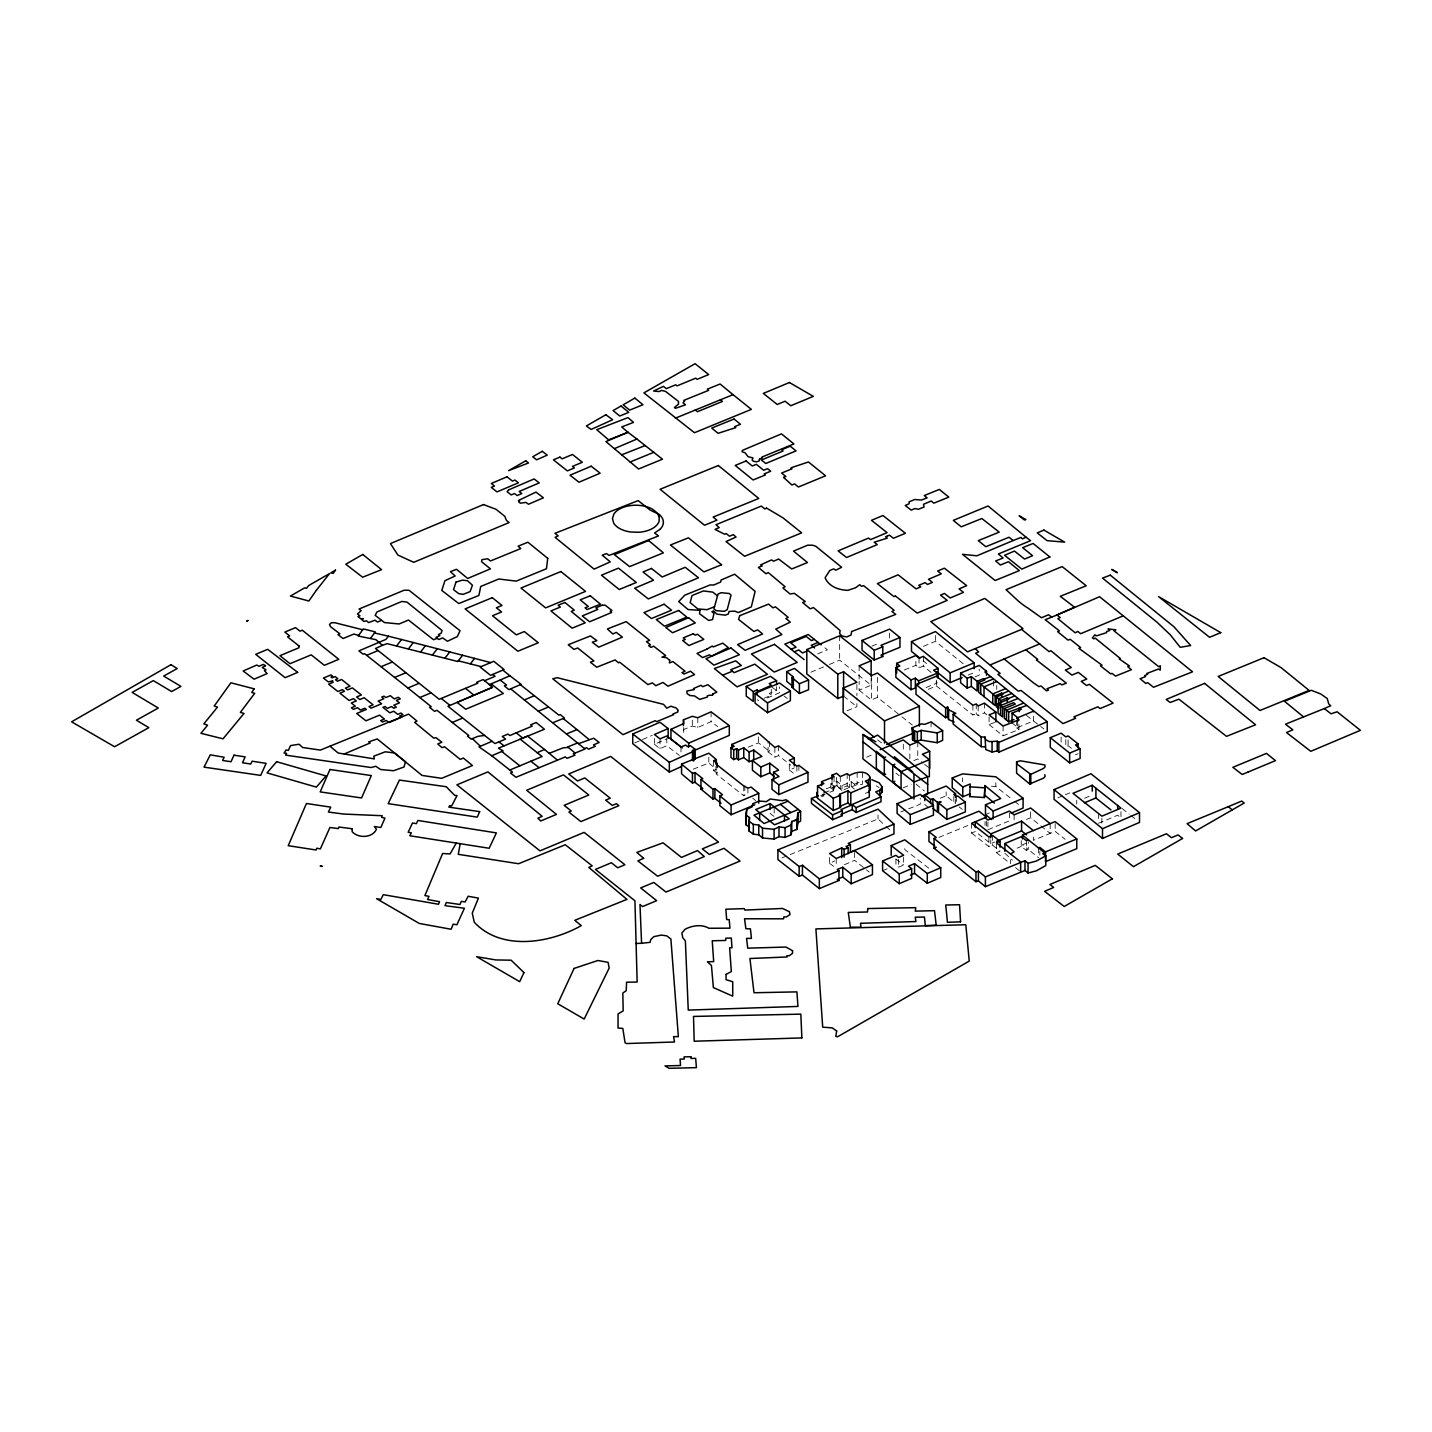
<?xml version="1.0" encoding="UTF-8"?>
<svg xmlns="http://www.w3.org/2000/svg" width="1432" height="1432" viewBox="0 0 1432 1432"><rect width="100%" height="100%" fill="white"/><g stroke="black" fill="none" stroke-linecap="round" stroke-linejoin="round"><path stroke-width="0.75" stroke-dasharray="5 3.75" d="M744.855 785.613L744.855 795.369L743.745 795.709L715.982 773.817L717.092 773.173L717.092 767.319M1021.249 840.602L1021.249 846.455L1026.35 850.411L1028.266 849.48L1038.504 857.678M1016.684 720.117L1016.684 727.921L1033.439 720.94L1043.803 728.852M829.522 857.482L829.522 863.335L834.731 860.9M866.646 757.224L874.021 753.876M976.23 703.989L976.23 713.745L978.181 715.678L984.411 712.885L987.686 715.463M683.726 727.474L683.726 733.327L683.458 729.568L692.3 726.06L697.796 727.492L711.077 721.603L717.701 726.615M764.079 698.315L771.275 695.129L771.275 687.324M844.397 864.731L854.6 860.328L869.188 872.034M634.698 742.886L640.534 740.38M642.485 739.538L652.222 735.368M654.388 738.411L654.388 744.264L666.202 739.198M654.388 744.264L660.027 748.632L666.811 745.714L679.412 755.47M882.595 870.763L888.305 868.329M895.931 859.218L895.931 865.071L898.634 867.183L903.646 865.035L903.646 855.28M748.22 747.2L758.513 742.814L769.414 751.317L768.071 751.889L768.071 742.134M768.071 751.889L774.873 757.17L778.543 755.595L790.804 765.153M767.301 697.975L779.545 692.766L779.545 686.913M789.318 764.151L789.318 770.004L794.312 767.874M903.091 787.886L911.164 784.45M829.916 792.236L833.621 790.768L830.9 788.692L830.9 783.823L837.04 781.281L841.998 785.649L851.252 781.747L854.439 784.199L854.439 787.457M836.592 777.361L836.592 785.488L840.28 788.746L847.171 785.846L849.534 787.672L857.142 784.611L862.458 784.342L862.458 772.134M843.86 789.748L851.252 786.633L854.439 789.086M971.612 823.311L971.612 833.066L975.282 831.527L990.765 843.681L994.613 842.088M971.612 833.066L988.886 846.67L992.537 845.149L1000.091 851.091L996.439 852.631L996.439 842.875M817.69 653.869L827.392 649.806L822.738 646.118M810.906 672.217L827.338 665.343M829.397 664.484L839.653 660.17L871.139 685.158L859.128 690.206L859.128 681.346M859.128 690.206L871.39 699.944L877.458 697.402L900.155 715.427M847.064 710.809L856.891 706.692L856.891 697.832M1017.15 848.174L1021.249 846.455M1098.487 823.275L1117.676 815.238L1120.952 817.887L1120.952 808.131M923.461 646.333L935.454 641.339L964.058 664.43M968.157 675.098L974.154 672.592M1071.422 748.363L1068.093 745.696L1065.802 746.645L1065.802 736.889M1075.45 754.771L1078.099 753.68M1084.525 798.233L1092.24 795.011M832.028 779.259L832.028 787.385L836.592 785.488M830.9 788.692L837.04 786.15L841.998 790.536M987.901 829.755L1009.417 820.822L1009.417 811.067M1026.493 819.462L1030.628 817.744L1050.175 833.406L1055.169 831.348L1065.139 839.349M871.891 646.154L879.749 642.932M928.222 689.311L936.367 685.964L972.901 714.98L976.23 713.745M975.085 676.853L979.219 675.152L979.219 669.299M938.944 837.38L970.95 824.223M1057.818 797.821L1063.439 795.512M1065.301 794.742L1070.921 792.433M1026.064 843.287L1022.448 844.79L1028.266 849.48L1028.266 841.676M985.484 814.54L989.297 812.982M904.344 669.997L915.871 665.307L919.022 667.849L923.336 666.077L931.552 672.772M926.057 687.539L937.262 682.957L933.61 679.967M940.323 798.179L946.158 795.798L955.574 803.477L955.574 797.624M781.997 857.893L788.119 855.405M790.178 854.582L878.031 818.943L884.403 824.922M989.082 716.841L989.082 724.646L995.902 721.907M854.439 784.199L862.619 780.923M913.813 760.553L917.769 758.978L922.888 762.988M900.943 811.908L906.742 809.599M908.676 808.812L920.257 804.193L920.257 798.34M693.249 769.181L708.822 762.97L714.819 768.107M713.601 760.714L713.601 770.47L716.322 769.378M989.082 724.646L1003.08 735.797L1018.957 729.532L1018.957 719.777M826.192 788.817L833.621 785.899L833.621 790.768M834.05 776.735L834.05 788.925L821.61 793.811L823.901 795.852L819.14 797.678M820.608 795.87L828.054 792.952M776.574 686.626L776.574 690.528L769.253 693.357L771.275 695.129M865.358 793.346L868.401 792.182M991.427 786.168L995.849 786.562L1012.872 799.969M876.223 785.667L879.141 787.672M1016.684 727.921L1018.957 729.532M757.224 699.675L758.674 700.696M771.973 687.199L776.574 690.528M829.522 863.335L836.234 868.257M784.181 696.185L787.278 698.458M830.9 783.823L833.621 785.899M832.028 787.385L834.05 788.925M928.742 868.186L904.773 849.57L904.773 845.668M895.859 859.003L903.646 865.035M770.04 813.322L774.175 816.526L774.175 806.771M713.601 770.47L717.092 773.173M789.318 770.004L795.369 774.712M924.589 764.33L929.708 768.34M996.439 852.631L1008.737 862.297M1015.557 867.685L1020.64 871.676M1014.572 801.311L1019.691 805.339M901.909 716.805L912.399 725.111M843.573 696.131L856.891 706.692M877.619 739.807L882.774 743.906M1122.169 808.507L1129.114 814.056M1130.85 815.452L1136.059 819.623M1026.476 715.338L1033.439 720.94L1033.439 711.185M1012.066 722.892L1017.687 727.438L1017.687 721.585M923.228 660.868L926.593 663.571M895.913 773.047L899.207 775.714M959.225 806.95L962.286 809.438M924.768 804.515L929.153 808.096M752.659 798.125L755.702 800.631M916.033 784.074L924.356 791.001M1004.888 853.311L1012.549 860.22M885.996 826.407L890.793 830.9M1101.888 818.12L1101.888 823.973M1098.487 813.519L1098.487 821.324M1076.739 800.166L1076.739 804.068M1068.093 739.843L1068.093 745.696M1061.112 737.068L1061.112 742.922M1055.169 823.543L1055.169 831.348M1050.175 823.651L1050.175 833.406L1033.313 840.316L1033.313 834.462M1039.847 851.27L1039.847 855.173M1038.504 847.923L1038.504 855.727M1030.628 811.89L1030.628 817.744M1026.35 840.656L1026.35 850.411M1014.124 814.844L1014.124 820.697M1010.491 859.773L1010.491 863.675M1003.08 726.042L1003.08 735.797M996.744 685.481L996.744 689.383M995.849 782.66L995.849 786.562M993.486 680.898L993.486 688.702M992.537 835.393L992.537 845.149M990.765 839.779L990.765 843.681M988.886 836.915L988.886 846.67M987.901 821.95L987.901 827.803M986.362 821.037L986.362 826.89M985.037 821.538L985.037 825.441M984.411 703.13L984.411 712.885M978.181 705.922L978.181 715.678M972.901 705.224L972.901 714.98M962.59 777.791L962.59 781.693M956.361 796.496L956.361 802.35M953.819 796.389L953.819 804.193M946.158 791.896L946.158 795.798M936.367 680.111L936.367 685.964M935.454 635.486L935.454 641.339M931.086 721.871L931.086 727.725M923.336 656.321L923.336 666.077M919.022 658.093L919.022 667.849M917.769 741.901L917.769 758.978M915.871 661.387L915.871 665.307M909.857 745.07L909.857 759.998M903.288 744.192L903.288 752.731M898.634 859.379L898.634 867.183M889.594 633.034L889.594 638.887M878.031 815.023L878.031 818.943M877.458 677.443L877.458 697.402M871.39 675.546L871.39 699.944M871.139 678.517L871.139 685.158M859.128 665.826L859.128 679.126M857.142 772.421L857.142 784.611M856.891 684.514L856.891 695.612M854.6 852.523L854.6 860.328M851.252 781.747L851.252 786.633M849.534 775.482L849.534 787.672M847.171 773.656L847.171 785.846M841.998 785.649L841.998 788.907M840.28 776.556L840.28 788.746M839.653 635.79L839.653 660.17M837.04 781.281L837.04 786.15M836.234 858.502L836.234 866.306M823.901 789.748L823.901 795.852M798.859 765.279L798.859 773.083M796.872 766.138L796.872 773.942M778.543 745.839L778.543 755.595M774.873 747.415L774.873 757.17M769.414 741.561L769.414 751.317M758.513 736.961L758.513 742.814M747.916 788.083L747.916 793.937M743.745 785.953L743.745 795.709M715.982 766.013L715.982 773.817M711.077 711.847L711.077 721.603M708.822 757.116L708.822 762.97M697.796 717.736L697.796 727.492M692.3 720.207L692.3 726.06M680.988 746.949L680.988 752.802M666.811 737.91L666.811 745.714M660.027 738.876L660.027 748.632"/><path stroke-width="1.5" d="M748.972 821.198L749.509 817.547L745.803 814.898L746.77 809.17L752.051 806.914L752.713 803.764L759.193 801.025L766.353 801.634L770.273 798.984L782.373 800.703L786.114 799.718L800.595 811.264L800.595 821.019L798.036 822.684L796.836 829.468L791.735 831.222L791.055 834.767L785.076 837.416L778.99 836.628L774.103 839.08L762.522 837.971L758.763 834.802L753.339 834.14L748.972 830.954L748.972 821.198L753.339 824.385L758.763 825.047L762.522 828.215L774.103 829.325L778.99 826.873L785.076 827.66L791.055 825.011L791.735 821.467L796.836 819.713L798.036 812.928L800.595 811.264M748.972 830.954L749.509 817.547M749.509 827.302L745.803 824.653L746.77 809.17M995.902 721.907L995.902 712.152L984.411 703.13L978.181 705.922L976.23 703.989L972.901 705.224L936.367 676.208L915.997 684.568L945.639 707.945L947.608 707.032L948.628 709.789L955.86 713.387L953.139 714.264L981.153 736.907L985.073 737.122L985.753 739.771L989.243 741.597L997.245 741.221L998.874 742.367L998.874 752.122L1047.257 731.483L1047.257 721.728L984.858 671.966L986.523 671.286L986.523 675.188M985.073 737.122L985.753 749.527L992.054 751.997L997.245 750.977L998.874 752.122M460.173 843.663L458.294 854.331L518.599 863.729L565.282 844.755L592.204 865.859L588.785 867.434L626.947 899.385L574.805 920.311L581.267 925.645C549.906 943.33 501.272 951.296 474.278 922.244L472.256 913.186L478.413 898.115L468.157 896.253L465.096 901.963L461.337 901.355L459.976 904.505L446.337 902.5L444.994 905.65L464.416 908.246L456.898 924.768L453.156 924.159L451.116 929.261L419.272 923.443L376.58 898.687L380.84 899.439L383.311 894.678L438.496 904.254L439.535 901.695L427.613 899.511L428.974 896.36L424.892 895.573L442.613 853.508L450.113 853.92L456.289 843.072L489.171 848.263L496.367 832.905L417.875 820.464L416.39 823.633L412.47 823.024L408.156 832.278L411.288 832.78L409.892 835.769L456.289 843.072M991.588 819.587L985.484 814.54L985.484 804.784L1000.753 798.519L984.947 785.577L984.393 797.552L969.679 796.568L970.234 783.984L962.769 787.009L952.226 777.952L962.59 773.889L995.849 776.806L1023.092 798.268L1023.092 808.024L1011.099 813.161M969.679 796.568L970.234 793.74L962.769 796.765L952.226 787.707L952.226 777.952M1016.595 761.878L1017.275 764.24L1030.807 774.354L1043.606 768.375L1045.127 766.711L1044.787 764.939L1020.336 760.804L1016.595 761.878L1016.595 773.208L1029.715 783.966L1043.606 778.131L1045.127 776.466L1044.787 774.694M984.393 797.552L984.947 785.577M714.532 606.721L718.005 594.065L721.084 592.705L729.264 593.51L731.054 595.032L727.205 609.728L724.216 611.339L716.215 610.641L713.906 608.904L714.532 606.721L706.943 609.674L697.832 608.922L690.17 602.603L692.032 595.533L703.452 590.933L712.814 592.132L717.504 595.927M912.56 729.962L912.112 727.868L921.546 723.876L924.624 724.377L931.086 721.871L942.614 730.606L942.614 740.362L937.244 742.725L921.188 740.111L914.708 741.328L912.56 739.717L912.56 729.962L917.357 731.913L921.188 730.356L937.244 732.969L942.614 730.606M912.56 739.717L912.99 728.584M832.028 775.195L834.05 776.735L821.61 781.621L823.901 783.662L817.547 786.078L817.547 798.286L833.299 810.458L840.441 807.415L839.492 794.366L847.887 790.768L847.887 802.958L850.787 805.088L869.296 797.087L869.296 784.879L865.358 781.156L868.401 779.993L870.173 777.504C866.575 769.539 855.548 771.902 849.534 775.482L847.171 773.656L840.28 776.556L836.592 773.298L832.028 775.195L832.028 779.259M868.401 792.182L870.173 789.694L870.173 777.504M818.263 795.852L811.443 798.465L811.443 803.352L832.618 819.713L842.231 815.631L842.231 810.745L840.942 809.617L852.219 804.748L852.219 809.635L856.139 812.499L881.002 801.741L881.002 796.854L875.74 791.824L879.821 790.267L882.202 786.938L879.141 782.785L871.82 779.724M882.202 786.938L882.202 791.807L879.821 795.136L879.821 790.267M370.566 638.332L375.274 631.888L363.334 628.934L358.143 636.005L375.918 639.674L382.434 645.331L387.123 643.648L457.757 661.512L462.608 655.265L490.693 662.586L493.789 661.298L504.118 669.532L490.585 675.349L480.132 667.043L490.693 662.586M408.442 648.947L413.257 642.52L462.608 655.265M458.276 660.814L470.412 663.893L474.565 658.344M420.632 652.008L425.465 645.599M396.592 645.975L401.497 639.513L413.257 642.52M444.922 658.201L449.738 651.936M432.428 655.015L437.387 648.66M401.497 639.513L388.448 636.202L385.924 639.388L358.913 650.88L363.119 654.191L364.498 653.618L407.923 688.004L431.211 706.656L429.546 707.336L434.558 711.328L436.993 710.308L468.819 735.547L467.423 736.12L471.289 739.145L477.876 736.352L484.517 735.422L495.007 743.548L505.585 739.109L502.274 736.478L507.984 734.079L509.828 735.547L532.221 726.131L530.628 724.861L536.212 722.498L544.411 729.228L498.461 748.166L503.097 750.887L491.767 755.774L478.986 746.86L492.017 741.328M1021.607 629.382L1022.949 628.594L984.804 598.415L930.8 621.595L967.513 651.828L1021.607 629.382L1049.047 651.614L1050.873 650.719L1071.243 667.509L1065.336 670.087L1071.924 675.098L1078.368 672.396L1086.781 679.019L1081.249 681.363L1086.548 685.534L1089.34 684.335L1113.111 703.094L1100.116 708.572L1097.861 706.799L1073.893 716.877L1075.665 718.273L1063.009 723.607L1021.07 690.475L1018.17 691.101L997.925 674.365L1000.198 673.452L975.639 653.26L978.647 651.882L975.21 648.66M1000.091 841.336L996.439 842.875L1010.491 853.92L1014.089 851.843L1004.888 843.555L1021.249 836.7L1026.35 840.656L1028.266 839.725L1044.519 852.774L1042.711 853.669L1045.772 855.835L1045.772 865.59L1036.41 870.799L1028.051 873.037L1024.99 870.477L1024.99 860.704L985.413 876.903L978.414 871.175L975.962 871.963L934.058 838.49L936.259 837.487L928.938 831.741L978.951 811.174L986.362 817.135L971.612 823.311L988.886 836.915L992.537 835.393L1000.091 841.336L1000.091 847.189M716.322 763.524L716.322 759.622L713.601 760.714L717.092 763.417L715.982 764.062L743.745 785.953L747.916 788.083L751.156 787.117L758.727 793.382L758.727 803.137M1045.772 855.835L1036.41 861.026L1028.051 863.281L1024.99 860.704M767.552 712.688L767.552 702.933L790.375 690.976L779.545 683.01L755.058 693.428L755.058 703.184L767.552 712.688L790.375 700.731L790.375 690.976M915.997 684.568L915.997 694.323L945.639 717.718L947.608 716.788L947.608 707.032M848.138 853.705L848.138 847.851L844.092 849.301L841.694 847.905L829.522 853.579L836.234 858.502L854.6 850.572L872.446 864.874L872.446 874.63L851.181 883.777L842.768 877.028L842.768 867.273L837.237 869.457L838.955 870.71L838.955 880.465L819.337 888.61L802.439 875.042L802.439 865.286L799.163 866.521L777.916 849.803L878.031 809.17L893.98 824.134L893.98 833.889L850.232 852.273M382.434 645.331L375.506 648.481L439.212 699.281L477.858 683.171L476.713 682.276L483.175 679.573L490.46 685.481L492.411 687.342L447.983 706.262L484.517 735.422M934.058 838.49L934.058 848.245L936.259 847.243M868.49 739.306L877.709 735.135L927.703 776.699L927.703 793.775L921.814 796.067M682.223 747.88L670.946 739.091L670.946 729.336L683.726 723.572L683.458 719.813L692.3 716.304L697.796 717.736L711.077 711.847L729.3 725.63L729.3 735.386L694.753 750.279M668.171 738.339L668.171 728.584L660.009 722.265L632.747 733.972L669.335 762.307L693.75 751.263L693.75 761.019L692.479 760.285L692.479 750.529L695.2 749.348L695.2 759.103L692.479 760.285M632.747 733.972L632.747 743.727L669.335 772.063L681.543 766.532M990.3 664.895L1039.668 643.845M381.377 620.396L377.583 622.079L375.005 620.181L368.65 622.598L366.341 620.718L363.961 621.506L361.49 619.43L363.46 618.642L360.739 618.696L357.964 616.637L359.969 615.832L357.463 613.988L361.168 610.676L359.038 609.048L404.057 590.253L409.051 590.288L460.03 630.707L457.309 636.596L447.446 641.25L442.649 637.902L438.819 639.495L435.99 637.312L439.821 635.701L438.407 634.555L441.181 633.248L442.041 630.492L406.957 602.084L401.819 601.44L376.902 612.001L375.202 615.348L384.456 622.562L399.098 623.976L408.514 620.056L433.52 639.728L437.351 638.296M1026.1 537.233L988.062 505.997L953.318 520.371L961.23 526.833L981.851 518.527L999.214 532.131L978.271 540.634L985.842 546.72L1009.023 537.233L1013.194 540.526L1020.927 537.447L1022.484 538.826L1026.1 537.233L1030.575 540.687L998.355 553.969L1003.116 558.015L995.634 560.95L1000.395 564.996L1008.486 561.72L1019.316 570.634L995.115 580.515L962.501 554.327L976.893 555.795L1013.194 540.526M492.411 687.342L457.112 702.432L465.704 709.234L503.33 693.464L492.232 684.729L490.46 685.481M500.18 680.039L509.917 675.761L521.087 684.335L508.897 689.615L504.332 685.892L506.552 685.051L500.18 680.039L489.332 684.603M1324.314 708.572L1330.74 705.761L1328.699 703.882L1327.249 698.565L1320.841 694.019L1311.318 690.296L1284.486 701.25L1303.55 716.913L1324.314 708.572L1331.008 713.798L1337.112 711.793L1360.4 730.338L1310.763 751.317L1286.455 732.522L1292.863 729.837L1285.435 724.198L1303.55 716.913M1054.077 789.605L1102.515 828.698L1139.514 812.642L1139.514 822.398L1102.515 838.454L1054.077 799.36L1054.077 789.605L1090.951 773.745L1139.514 812.642M847.887 790.768L850.787 792.88L869.296 784.879M852.219 804.748L856.139 807.612L881.002 796.854M670.946 729.336L688.667 743.154L729.3 725.63M754.771 804.802L731.09 814.754L719.848 805.679L719.848 795.923L722.569 794.742L714.872 788.602L712.993 789.283L700.982 779.366L702.843 778.686L695.021 772.564L692.462 773.244L681.56 764.079L708.822 753.214L716.322 759.622M839.492 806.574L847.887 802.958M852.219 809.635L840.942 814.486L842.231 815.631M850.411 852.416L850.411 844.612L846.043 846.491L848.138 847.851M842.768 867.273L851.181 874.021L872.446 864.874M668.171 728.584L654.388 734.509L660.027 738.876L666.811 735.958L680.988 746.949L685.659 745.105L687.79 746.734L690.331 745.66L695.2 749.348M794.312 765.923L794.312 758.119L778.543 745.839L774.873 747.415L758.513 733.059L731.752 744.461L734.168 746.358L731 747.719L733.721 749.849L736.621 748.614L738.465 750.064L738.465 759.819L743.745 757.564L749.115 761.752L761.931 756.418L753.715 750.028L749.115 751.997L743.745 747.808L738.465 750.064M731 747.719L731 757.474L733.721 759.604L736.621 758.369L738.465 759.819M891.205 845.614L904.773 839.814L940.734 867.756L940.734 877.512L927.292 883.258L914.547 873.377L914.547 863.621L908.497 866.199L911.629 868.633L911.629 878.389L899.242 883.687L882.595 870.763L882.595 861.008L895.931 855.316L898.634 857.428L903.646 855.28L891.205 845.614L891.205 855.369M882.595 861.008L899.242 873.932L911.629 868.633M914.547 863.621L927.292 873.502L940.734 867.756M614.597 448.556L636.918 439.033L662.479 459.189L638.582 468.998L605.933 441.593L627.986 432.285L636.918 439.033M510.687 688.882L585.026 749.025L573.265 753.823L574.984 755.183L567.036 758.333L565.336 756.902L515.985 777.29L510.49 773.012L512.495 772.152L491.767 755.774M776.574 680.773L770.452 676.316L746.251 686.393L753.232 691.62L757.224 689.92L758.674 690.94L771.275 685.373L769.253 683.601L776.574 680.773L776.574 684.675M774.211 776.413L769.754 772.94L760.822 776.77L752.427 770.237L752.427 760.482L760.822 767.015L769.754 763.184L778.65 770.112L773.584 772.278L773.584 780.082M794.312 758.119L789.318 760.249L796.872 766.138L798.859 765.279L807.97 772.367L807.97 782.123L778.793 794.599L771.991 789.3L771.991 779.545L779.044 776.538L773.584 772.278M771.991 779.545L778.793 784.843L807.97 772.367M885.656 774.103L884.296 774.676L876.33 768.411L876.33 751.335L884.296 757.6L885.656 757.027M817.547 786.078L833.299 798.268L840.441 795.225L840.441 807.415M998.874 742.367L1047.257 721.728M811.443 798.465L832.618 814.844L842.231 810.745M985.484 804.784L993.11 811.103L1023.092 798.268M910.519 875.095L914.547 873.377M344.217 753.984L370.226 742.94L368.615 741.901L377.26 738.948L422.064 775.428L441.665 778.328L472.488 765.529L463.306 758.029L460.227 759.39L444.564 746.77L442.005 747.647L437.745 743.996L441.844 742.241L435.883 737.605L433.824 738.178L414.6 722.301L416.981 721.119L408.621 714.12L320.356 750.1L302.635 747.504L299.073 744.246L290.553 745.607L288.333 750.422L286.114 749.92L284.073 753.071L286.633 753.375L285.595 755.129L371.121 767.534L375.739 766.263L380.661 769.521L393.531 770.738L404.057 766.979L405.417 761.699L394.498 752.946L385.28 751.8L373.824 756.168L374.325 758.906L338.149 753.017L330.004 746.233M452.172 722.516L462.464 718.148M978.414 871.175L978.414 880.931L985.413 886.659L1024.99 870.477M524.434 699.89L534.333 695.701L558.892 715.141L560.252 714.586L564.441 718.023L553.11 722.623M544.554 749.509L527.567 736.102L520.12 739.073L537.107 752.659L544.554 749.509L557.334 760.07M509.81 770.058L542.102 756.508L537.107 752.659M584.632 748.488L586.565 747.665L588.516 749.205L595.3 746.305L593.492 744.891L599.149 742.492L593.707 738.214L578.797 743.584M880.179 749.706L903.288 739.932L909.857 745.07L917.769 741.901L929.708 751.281L929.708 768.34M892.763 765.118L901.068 771.669L901.068 788.728L892.763 782.194L892.763 765.118L894.857 764.24M901.068 771.669L929.35 759.676L929.35 776.753M892.763 782.194L894.857 781.317M407.923 688.004L418.717 683.458M719.848 795.923L731.09 804.999L758.727 793.382M1023.433 703.13L1006.463 710.272L1004.333 708.536L1015.306 704.097L1013.552 702.682L1002.525 707.157L998.05 703.542L1008.79 699.174L1007.215 697.903L1000.861 700.517L996.421 696.937L1002.991 694.234L1001.63 693.142L995.151 695.809L978.647 682.491L984.769 679.967L983.265 678.75L977.089 681.292L971.326 676.638L967.191 678.338L960.621 673.04L979.219 665.397L986.523 671.286M893.98 824.134L848.245 843.358L850.411 844.612M366.664 655.337L377.815 650.665M419.773 697.563L430.889 692.909M806.807 649.555L837.792 674.15L843.573 671.733L843.573 696.131L837.792 698.548L806.807 673.953L806.807 649.555L839.653 635.79L871.139 660.779L871.139 676.298M871.139 660.779L859.128 665.826L871.39 675.546L877.458 673.022L919.38 706.262L919.38 726.221M874.164 737.068L843.144 712.456L843.144 688.058L856.891 682.312L843.573 671.733M1122.921 615.957L1080.641 633.714L1077.902 631.44L1075.163 632.783L1057.854 618.678L1060.199 617.55L1056.959 615.008L1045.217 619.716L1059.412 630.885L1057.586 631.637L1068.057 640.14L1070.169 639.281L1080.641 647.604L1078.905 648.32L1102.067 665.218L1100.438 665.844L1110.749 673.917L1112.037 673.38L1115.546 676.101L1131.405 669.693L1127.682 666.524L1129.454 665.97L1119.269 658.935L1120.361 658.541L1095.122 638.028L1093.833 638.869L1092.383 637.902L1094.836 634.806L1096.286 635.88L1106.56 632.693L1106.668 631.512L1109.8 630.492L1108.028 628.917L1115.85 629.829L1113.81 630.671L1158.613 666.596L1160.368 665.808L1160.171 670.212L1158.506 669.013L1146.871 673.452L1147.748 674.203L1144.705 675.6L1145.582 676.566L1140.123 678.696L1145.797 683.458L1147.641 682.617L1153.512 687.27L1192.552 671.823L1099.597 596.732L1056.959 615.008L1074.555 607.204L1060.271 596.321L1086.226 585.778L1062.15 566.589L1005.998 589.698C1013.319 596.052 1019.208 602.89 1027.8 607.973L1041.494 617.783L1048.51 614.775L1051.732 617.102M843.144 688.058L884.511 720.887L919.38 706.262M886.551 744.407L913.222 733.238M770.04 803.567L755.72 809.563L774.515 824.814L789.175 818.818L770.04 803.567L770.04 809.42M787.976 801.204L753.966 815.166L764.079 823.525L798.34 809.474M1084.4 802.797L1095.91 797.982L1110.981 809.921M381.198 666.668L392.117 662.103M484.607 680.701L495.078 676.316L492.733 674.454M919.881 658.147L911.468 651.345L911.468 641.59L935.454 631.584L974.154 662.837L974.154 668.69M911.468 641.59L950.15 672.843L974.154 662.837M936.689 671.733L950.15 682.599L962.161 677.587M1078.099 743.924L1075.45 745.016L1080.104 748.739L1080.104 758.495L1069.65 762.844L1050.3 747.432L1050.3 737.677L1061.112 733.166L1065.802 736.889L1068.093 735.941L1078.099 743.924L1078.099 747.826M1050.3 737.677L1069.65 753.089L1080.104 748.739M1092.24 785.255L1072.962 793.328L1101.888 816.168L1120.952 808.131L1092.24 785.255L1092.24 791.108M1228.262 806.681L1241.723 801.061L1244.193 803.03L1195.613 830.954L1187.074 823.651L1228.262 806.681L1232.272 809.885M566.965 733.757L576.989 729.586L589.071 739.503M814.307 639.406L811.425 640.605L806.198 636.417L790.697 642.843L796.085 647.157L791.091 649.233L784.808 644.149L808.239 634.501L821.198 644.883M791.091 649.233L794.312 651.811L798.77 649.949L802.493 652.956L806.52 651.292M818.102 642.431L811.228 645.277L814.557 647.962M802.439 865.286L819.337 878.854L838.955 870.71M975.282 827.624L975.282 821.771L990.765 833.925L1021.571 821.145L1033.313 830.56L1055.169 821.592L1076.774 838.919L1076.774 848.675L1045.503 861.652L1045.503 851.897L1039.847 847.368L1038.504 847.923M996.529 841.282L1021.571 830.9L1026.601 834.928M1045.503 851.897L1076.774 838.919M675.367 418.18L733.041 394.659L751.37 409.373L694.484 432.715L643.899 392.887L695.111 363.692L708.679 374.575L697.151 379.337L695.683 378.173L677.032 385.888L675.689 384.796L666.327 388.663L663.446 386.354L653.547 391.043L659.185 391.545L661.691 390.399L665.612 391.455L678.517 401.443L678.482 404.128L674.454 407.547L675.421 408.353L685.534 404.809L683.028 402.893L684.603 401.014L683.834 400.369L708.679 390.327L707.301 389.182L720.099 384.009L733.041 394.659M394.606 677.425L405.632 672.879M538.253 711.257L548.51 707.014M983.945 679.305L990.568 676.566M1008.128 698.637L1014.572 695.97M722.623 675.224L732.378 671.214L734.151 672.646L754.789 664.144L767.409 674.311L737.033 686.841L714.353 668.547L735.726 660.85L741.311 665.504L730.696 669.764L732.378 671.214M862.046 640.444L889.594 629.131L899.976 637.544L899.976 647.3L881.002 655.086L882.774 656.518L874.2 660.045L862.046 650.2L862.046 640.444L874.2 650.289L874.2 660.045M874.2 650.289L882.774 646.763L882.774 656.518M960.621 673.04L960.621 682.795L967.191 688.094L971.326 686.393L977.089 691.047L977.089 681.292M993.486 678.947L980.759 684.192L980.759 693.947L995.151 705.564L995.151 695.809M996.744 681.578L984.017 686.823L984.017 696.578M1005.533 688.667L992.788 693.911L992.788 703.667M1002.311 693.697L1008.576 691.119M1011.547 693.518L998.731 698.798L998.731 708.554L996.421 706.71L996.421 696.937M1013.981 719.598L1008.647 721.782L1006.463 720.028L1006.463 710.272L1008.647 712.026L1026.476 705.582M1012.066 722.892L1012.066 713.136L1021.356 709.305L1020.014 708.231M1033.439 711.185L1016.684 718.166L1018.957 719.777L1003.08 726.042L989.082 714.89L995.902 712.152M1022.448 838.937L1022.448 835.035L1033.313 830.56M630.026 462.053L653.923 452.244M899.976 637.544L881.002 645.331L882.774 646.763M1017.776 698.548L1000.574 705.564L1000.574 715.32L1002.525 716.913L1002.525 707.157M794.563 820.787L798.34 819.229M896.665 673.147L896.665 663.374L915.871 655.534L919.022 658.093L923.336 656.321L938.121 668.386L938.121 678.142M895.877 667.616L911.02 679.949L915.334 678.177L915.334 687.951L911.02 689.705L895.877 677.372L895.877 667.616L899.851 665.987L896.665 663.374M938.121 668.386L933.61 670.212L937.262 673.201L937.262 677.103M915.334 678.177L918.592 680.827L937.262 673.201M924.768 800.613L924.768 794.76L946.158 786.043L955.574 793.722L955.574 797.624M924.768 794.76L930.621 799.539L932.876 798.626L937.441 802.35L937.441 812.105L932.876 808.382M955.574 793.722L953.819 794.438L956.361 796.496L957.704 795.959L965.329 802.171L965.329 811.926L946.856 819.444L938.551 812.678L938.551 802.922L941.092 801.902L937.441 802.35M938.551 802.922L946.856 809.689L965.329 802.171M577.884 742.832L567.734 746.949L575.127 753.035M793.346 686.787L786.723 681.346L786.723 671.59L794.545 668.422L808.579 679.985L808.579 689.741L799.414 693.464L791.968 687.342L791.968 677.587L793.346 677.032L793.346 686.787L791.968 687.342M791.968 677.587L799.414 683.708L808.579 679.985M929.708 751.281L922.351 754.217L929.35 759.676M897.094 803.692L920.257 794.438L933.431 805.393L933.431 815.148L910.269 824.402L897.094 813.448L897.094 803.692L910.269 814.647L910.269 824.402M910.269 814.647L933.431 805.393M568.325 747.432L563.116 747.844L549.297 753.322M839.08 878.496L842.768 877.028M621.631 454.857L645.206 445.549M927.703 776.699L913.956 782.033L862.959 741.812M777.916 849.803L777.916 859.558L799.163 876.277L802.439 875.042M700.982 779.366L700.982 789.122L702.843 788.441L695.021 782.32L695.021 772.564M700.982 789.122L712.993 799.038L714.872 798.358L721.03 803.28M934.058 848.245L975.962 881.718L978.414 880.931M681.56 764.079L681.56 773.835L692.462 783L695.021 782.32M641.572 943.294L650.092 942.346L650.772 939.589L653.851 936.635L661.351 935.078L666.793 935.884L670.892 939.034L678.356 1036.625L673.577 1036.625L674.49 1041.995L626.41 1043.552L625.068 1042.764L622.813 1028.444L618.051 1028.033L618.051 1013.874L623.171 1010.92L622.831 993.02L626.232 990.676L626.572 982.209L637.15 982.048L634.931 900.782L595.443 869.421L611.375 862.744L617.711 867.774L624.925 864.749L584.149 832.368L539.971 850.859L456.88 784.843L487.936 771.884L542.173 816.33L537.859 818.227L540.759 820.966L556.439 814.378L526.69 790.267L563.456 774.873L588.803 795.011L564.136 805.339L571.296 811.031L568.862 812.051L580.855 821.592L618.893 805.679L616.404 803.692L612.269 805.41L605.629 800.148L610.247 798.197L584.739 777.934L577.526 780.959L568.737 773.978L610.676 756.418L718.506 842.088L702.307 848.872L709.305 854.439L724.001 848.281L740.076 861.044L665.97 892.064L653.851 882.434L640.677 887.947L656.679 900.656L642.592 906.563L639.997 904.487L641.572 943.294L635.79 943.473M953.139 714.264L953.139 724.037L981.153 746.663L985.073 746.878M969.679 786.812L984.393 787.797M374.486 632.962L388.448 636.202M954.159 722.05L948.628 719.544L947.608 716.788M470.412 663.893L481.188 666.614M362.726 629.776L334.802 622.705L331.508 622.723L329.521 624.406L330.434 626.59L339.885 633.839L338.006 634.627L343.036 638.529L353.865 634.072L358.627 635.361M912.256 797.767L862.959 758.888L862.959 734.491L875.865 741.794M692.479 750.529L693.75 751.263M862.959 734.491L927.703 784.396M837.237 879.23L838.955 880.465M755.058 693.428L767.552 702.933M499.016 741.973L504.01 745.839M934.792 846.097L928.938 841.497L928.938 831.741M472.399 738.679L480.4 746.251M1010.491 853.92L1020.64 861.921L1020.64 871.676M530.825 761.197L538.88 767.516M794.312 651.811L804.104 659.579M780.333 804.301L790.786 812.571M520.353 684.657L534.333 695.701M501.719 751.46L519.852 765.834M502.704 670.015L509.917 675.761M1050.175 823.651L1030.628 807.988L1014.124 814.844L1009.417 811.067L987.901 819.999L985.037 817.636M441.468 698.601L450.006 705.421M1000.574 715.32L998.05 713.297L998.05 703.542M563.134 718.47L576.989 729.586M1025.652 649.663L1037.753 659.418L1036.41 659.973L1066.357 683.154L1061.738 684.908L1060.289 683.655L1047.007 688.702L1048.564 690.063L1046.559 690.833L1040.885 685.892L1038.934 686.626L1033.242 682.706L1003.939 658.774M695.308 409.946L697.473 411.7L722.444 401.443L720.385 399.779M465.615 688.47L473.795 695.057M1012.066 713.136L1017.687 717.683L1017.687 721.585M980.759 693.947L978.647 692.247L978.647 682.491M1006.463 720.028L1004.333 718.291L1004.333 708.536M1022.448 835.035L1028.266 839.725M516.057 732.665L522.716 738.071M984.947 795.333L994.434 803.101M912.99 738.339L912.112 727.868M786.723 671.59L793.346 677.032M894.373 756.705L912.703 771.938M839.492 794.366L840.441 795.225M881.324 789.802L882.202 791.807M869.528 788.209L870.173 789.694M1117.676 805.482L1117.676 809.384M1102.515 828.698L1102.515 838.454M1095.91 788.209L1095.91 797.982M1069.65 753.089L1069.65 762.844M1030.807 774.354L1030.807 784.11M1029.715 774.211L1029.715 783.966M1028.051 863.281L1028.051 873.037M1021.571 821.145L1021.571 830.9M1019.333 707.677L1019.333 711.579M1008.647 712.026L1008.647 721.782M1007.215 697.903L1007.215 701.805M1004.888 843.555L1004.888 851.36M1001.63 693.142L1001.63 697.044M1000.861 700.517L1000.861 704.419M997.245 741.221L997.245 750.977M993.11 811.103L993.11 818.907M992.054 742.241L992.054 751.997M990.765 833.925L990.765 837.827M985.413 876.903L985.413 886.659M981.153 736.907L981.153 746.663M975.962 871.963L975.962 881.718M971.326 676.638L971.326 686.393M967.191 678.338L967.191 688.094M962.769 787.009L962.769 796.765M950.15 672.843L950.15 682.599M948.628 709.789L948.628 719.544M946.856 809.689L946.856 819.444M945.639 707.945L945.639 717.718M937.244 732.969L937.244 742.725M932.876 798.626L932.876 806.431M930.621 799.539L930.621 803.442M927.292 873.502L927.292 883.258M921.188 730.356L921.188 740.111M918.592 680.827L918.592 684.729M917.357 731.913L917.357 741.669M914.708 731.573L914.708 741.328M913.956 774.73L913.956 799.11M911.02 679.949L911.02 689.705M899.242 873.932L899.242 883.687M884.511 720.887L884.511 743.047M884.296 757.6L884.296 774.676M868.401 779.993L868.401 786.078M856.139 807.612L856.139 812.499M851.181 874.021L851.181 883.777M850.787 792.88L850.787 805.088M844.092 849.301L844.092 857.106M841.694 847.905L841.694 857.661M837.792 674.15L837.792 698.548M833.299 798.268L833.299 810.458M832.618 814.844L832.618 819.713M821.61 781.621L821.61 785.685M819.337 878.854L819.337 888.61M816.884 792.451L816.884 797.338M799.414 683.708L799.414 693.464M799.163 866.521L799.163 876.277M798.036 812.928L798.036 822.684M796.836 819.713L796.836 829.468M791.735 821.467L791.735 831.222M791.055 825.011L791.055 834.767M785.076 827.66L785.076 837.416M784.503 815.112L784.503 820.966M778.99 826.873L778.99 836.628M778.793 784.843L778.793 794.599M774.103 829.325L774.103 839.08M769.754 763.184L769.754 772.94M762.522 828.215L762.522 837.971M760.822 767.015L760.822 776.77M759.64 812.785L759.64 820.59M758.763 825.047L758.763 834.802M757.224 689.92L757.224 693.822M753.715 750.028L753.715 759.783M753.232 691.62L753.232 701.376L746.251 696.149L746.251 686.393M753.339 824.385L753.339 834.14M749.115 751.997L749.115 761.752M745.803 814.898L745.803 824.653M743.745 747.808L743.745 757.564M736.621 748.614L736.621 758.369M733.721 749.849L733.721 759.604M731.752 744.461L731.752 748.363M731.09 804.999L731.09 814.754M717.092 763.417L717.092 767.319M714.872 788.602L714.872 798.358M712.993 789.283L712.993 799.038M692.462 773.244L692.462 783M688.667 743.154L688.667 747.057M683.458 719.813L683.458 725.666M669.335 762.307L669.335 772.063M726.042 974.404L726.042 979.685L732.719 981.726L732.719 996.153L713.369 987.579L711.453 965.544L707.408 961.767L713.691 961.642L712.241 940.788L725.666 940.448L725.881 938.175L731.305 938.049L731.967 947.733L729.64 947.769L731.322 971.576L726.042 974.404M792.54 950.669L792.523 953.318L789.39 955.663L786.83 955.771L787.063 956.97L749.92 958.509L754.002 992.752L796.89 991.875L797.964 1006.428L688.255 1010.097L685.373 940.931L682.724 937.638L681.847 933.02L685.14 929.225C692.283 925.484 701.716 924.016 708.947 928.258L729.962 928.169L729.21 919.684L726.668 919.541L725.845 909.213L744.354 908.622L744.837 910.072L782.606 908.461L789.497 911.808L789.963 914.565L786.508 916.892L783.769 916.963L783.626 918.825L744.533 918.771L745.875 928.706L750.422 928.849L751.442 938.372L746.555 938.408L747.719 948.163L785.899 947.053L792.54 950.669M659.221 516.898L659.096 521.23A23.342 13.479 0 0 1 638.636 532.274L630.689 532.006A23.664 13.658 0 0 1 613.666 523.056L612.448 518.509L613.916 513.998A23.413 13.514 0 0 1 631.458 505.46A23.7 13.676 0 0 1 652.616 509.255L656.984 512.763L659.221 516.898M712.706 694.09L712.653 695.236L709.234 695.272L707.157 696.006L707.444 697.062L699.657 699.389L694.52 695.934L689.866 695.522L687.002 693.553L686.895 691.029L694.377 689.562L693.428 688.595L701.018 685.266L702.682 686.698L707.927 684.711L716.823 692.157L712.706 694.09M867.72 908.55L867.541 911.987L848.299 912.435L850.34 927.202L860.9 927.22L860.56 923.282L915.925 921.546L915.245 917.214L924.446 917.035L925.305 925.609L936.206 925.233L934.505 910.68L915.245 911.128L915.764 907.673L867.72 908.55M677.819 709.986L677.873 711.937L672.933 714.049L673.649 714.622L656.608 721.656L655.23 720.672L622.974 734.67L552.788 678.804L557.138 677.676L663.517 704.347L666.811 708.178L670.856 706.209L676.298 708.017L677.819 709.986M759.461 459.153L759.282 460.835L756.74 461.802L753.59 461.355L752.14 460.12L752.928 457.954L748.041 456.665L745.159 452.834L742.08 451.742L742.331 450.418L781.46 433.86L793.901 443.938L761.86 457.094L762.272 457.936L759.461 459.153M669.711 660.331L669.406 662.927L672.897 661.548L685.051 671.196L681.954 672.628L683.977 674.06L690.493 671.214L694.592 674.579L667.992 686.197L662.962 682.473L655.838 685.677L652.419 682.903L647.926 684.586L619.644 662.175L618.409 662.801L615.151 659.937L596.697 667.222L590.414 662.246L593.904 660.957L577.705 647.98L573.981 649.412L568.253 644.74L590.432 635.933L596.858 640.641L592.275 642.198L598.719 647.175L622.437 637.133L616.315 632.407L612.824 633.964L607.401 628.952L626.178 621.649L649.663 640.408L646.387 641.608L650.504 644.883L648.642 645.689L650.969 647.407L653.601 646.154L665.683 655.587L661.96 657.181L666.471 657.646L669.711 660.331M547.722 558.355L546.469 568.737L516.272 581.123L498.748 579.011L480.705 586.476L478.915 595.443L458.777 603.552L441.772 590.414L444.94 580.694L455.161 575.986L450.4 571.654L456.522 569.31L467.691 578.456L490.442 568.862L481.546 561.684L481.886 559.679L487.721 558.766L490.496 560.968L520.8 548.563L518.098 546.218L527.907 542.209L547.722 558.355M352.057 828.734L352.218 831.777C358.376 838.579 372.553 837.988 376.419 829.271L374.379 826.515L380.84 827.517L384.94 818.084L381.7 817.386L382.219 815.721L343.716 814.056L328.375 812.051L330.756 807.147L306.448 803.495L288.226 845.686L316.096 849.999L316.776 848.209L320.356 848.925L329.915 827.499L338.256 828.591L338.937 827.016L352.057 828.734M699.962 610.354L699.496 613.737L708.697 620.468L712.581 619.555L713.959 613.469L711.883 611.679L713.476 610.981L716.823 614.113L725.254 615.151L728.279 614.024L729.049 611.464L734.938 611.142L738.285 612.61L751.317 606.882L755.129 591.362L734.634 574.196L720.994 580.067L720.743 581.983L713.763 585.008L710.093 584.954L684.711 595.211L678.732 601.601L688.04 609.531L699.962 610.354M909.32 501.755L909.034 503.796L905.257 505.496L911.217 510.132L914.887 508.539L918.413 509.291L924.034 507.035L923.533 504.279L931.23 501.021L933.825 503.169L948.807 497.137L939.338 489.422L924.267 495.562L927.131 497.871L921.385 500.054L914.815 499.5L909.32 501.755M851.592 631.566L851.056 635.038L846.688 636.918L841.783 635.951L839.617 633.427L840.154 630.599L813.448 607.562L810.172 608.815L802.564 602.496L805.267 601.565L794.366 593.349L790.017 593.976L782.928 587.979L785.112 586.726L768.214 572.514L766.03 573.767L758.405 567.448L762.218 565.891L760.589 564.942L771.49 559.93L773.674 561.201L778.578 559.017L791.699 568.969L807.469 562.543L793.525 551.105L807.684 545.18L812.821 545.252L815.828 546.29L841.64 567.287L835.823 570.169L833.639 568.898L829.826 570.455L825.065 577.758C828.949 586.655 838.722 590.038 847.798 590.342L855.423 587.836L859.791 584.703L861.438 586.279L863.621 585.652L894.123 610.265L891.939 611.518L895.77 614.364L851.592 631.566M836.682 1031.022L835.805 1036.356L837.613 1036.768L969.249 961.087L965.794 924.75L815.9 928.903L822.702 1027.174L832.243 1027.872L836.682 1031.022M739.7 615.688L738.608 619.465L753.876 631.458L757.689 629.883L762.594 634L737.516 644.633L745.141 650.325L781.89 634.555L775.75 629.113L790.321 622.115L785.882 618.481L788.191 617.353L775.428 606.792L772.958 607.83L768.608 604.107L739.7 615.688M455.949 582.126L453.568 589.716L458.759 593.654L463.127 594.352L470.126 591.595L472.417 585.223L467.441 580.712L462.339 580.175L455.949 582.126M299.324 646.244L298.787 647.837L279.956 655.677L289.998 663.696L311.209 654.854L324.348 665.325L338.775 659.311L302.241 630.205L299.95 631.154L295.529 627.628L284.843 632.085L289.64 635.898L287.492 636.793L299.324 646.244M479.666 811.622L477.286 817.135L388.179 803.638L399.439 780.064L446.283 786.759L454.624 795.333L457.023 795.53L451.724 805.858L449.684 805.661L448.843 807.129L479.666 811.622M329.951 769.485L320.195 791.896L361.58 797.964L371.318 775.571L329.951 769.485M322.325 866.396L320.374 866.092L322.325 866.396M233.989 755.183L231.017 761.735L222.658 760.446L224.108 757.242L210.271 754.843L204.042 767.14L260.678 775.392L266.137 763.346L252.032 761.197L250.761 764.026L242.491 762.755L245.14 756.884L233.989 755.183M574.089 968.426L557.746 1003.743L584.167 1019.065L609.191 968.068L608.045 962.322L597.878 960.496L574.089 968.426M523.951 972.561L519.691 981.672L476.57 956.666L495.794 959.941L511.135 960.192L523.951 972.561M254.108 688.828L251.764 692.444L254.735 693.303L240.343 712.384L244.013 713.44L223.034 738.822L200.928 733.309L207.568 725.201L203.845 723.858L217.503 707.122L214.191 706.083L230.892 682.795L254.108 688.828M316.436 590.181L308.865 601.01L290.428 596.052L304.676 587.854L306.52 588.319L308.596 585.598L329.575 573.552L316.436 590.181M335.5 570.151L333.173 573.409L330.792 572.854L335.5 570.151M247.879 620.503L246.93 621.058L247.879 620.503M519.53 501.075L518.76 502.005L520.46 503.187L525.83 502.381L528.515 504.243L543.408 497.799L535.962 492.089L518.509 500.484L519.53 501.075M508.628 489.869L507.089 491.713L511.242 494.935L514.518 493.539L517.131 495.562L521.839 493.539L519.172 491.48L539.237 482.906L534.136 478.95L508.628 489.869M276.645 761.717L267.05 772.886L316.4 787.117L326.013 775.947L276.645 761.717M660.009 529.321L654.567 532.955L658.505 535.944L609.048 555.437L606.559 553.611L602.228 555.186L610.265 561.863L594.101 569.13L555.061 537.322L558.176 535.908L554.972 533.313L638.153 500.609L650.074 510.043L659.185 514.41A23.986 13.855 0 0 1 660.009 529.321M170.981 664.699L71.6 721.817L114.578 746.752L148.839 727.653L136.416 720.224L158.29 708.034L132.156 692.408L153.314 680.612L171.643 691.567L180.933 686.393L163.678 676.083L177.192 668.547L170.981 664.699M362.761 554.47L345.792 564.226L362.636 577.221L381.592 569.65L362.761 554.47M525.741 460.8L508.611 470.645L528.498 462.983L525.741 460.8M542.263 451.295L532.74 456.772L536.588 459.815L547.239 455.161L542.263 451.295M605.879 414.743L586.368 425.948L591.094 429.457L612.645 419.737L605.879 414.743M621.04 406.026L613.093 410.59L619.77 416.032L628.791 412.327L621.04 406.026M634.859 398.078L623.135 404.826L629.668 410.107L642.95 404.737L634.859 398.078M265.511 665.683L262.235 667.563L266.048 669.782L264.419 670.713L267.14 673.559L254.073 679.198L243.154 670.982L256.793 665.039L258.959 666.31L263.327 664.43L265.511 665.683M766.514 508.074L764.903 509.004L761.305 506.087L715.982 524.721L719.204 527.62L715.069 529.41L724.628 534.243L726.221 533.545L729.443 536.23L733.363 534.673L736.066 537.054L726.024 541.547L744.604 556.278L801.669 532.865L782.982 517.847L766.514 508.074M1112.36 878.818L1064.209 906.492L1044.608 891.331L1053.683 887.446L1049.889 884.511L1095.265 865.375L1112.36 878.818M1182.528 838.472L1133.482 866.682L1117.712 854.081L1166.471 833.764L1171.412 837.702L1178.089 834.928L1182.528 838.472M643.648 858.323L637.867 860.865L657.628 876.241L704.311 856.569L697.491 850.572L681.471 857.428L663.088 842.822L636.846 852.398L643.648 858.323M706.746 649.197L697.044 653.422L702.575 657.592L709.484 654.818L711.436 656.25L728.297 647.622L722.766 643.129L713.226 646.942L712.295 646.011L706.746 649.197M1049.835 556.941L1021.804 569.113L1004.602 555.294L1014.465 551.069L1024.56 559.053L1032.633 555.706L1022.627 547.668L1033.099 543.462L1049.835 556.941M401.587 717.163L389.379 722.444L386.085 720.511L382.434 722.032L380.661 720.618L384.42 719.043L379.498 715.141L365.93 720.815L356.693 713.494L366.359 709.449L364.838 708.231L360.488 710.057L357.481 707.677L353.4 709.395L351.377 707.802L355.315 706.137L351.323 702.987L356.3 700.892L353.471 698.655L349.086 700.481L339.921 693.195L344.468 691.28L342.391 689.633L337.88 691.531L328.608 684.192L333.101 682.294L331.955 681.381L332.833 681.005L328.214 681.865L323.417 678.052L330.971 674.884L332.725 676.28L330.971 677.014L332.063 677.873L335.142 676.584L337.88 678.732L335.518 679.717L337.433 681.238L341.604 679.502L350.017 686.197L345.398 688.13L347.618 689.884L352.379 687.879L361.365 694.985L356.604 696.972L359.826 699.532L364.122 697.724L373.09 704.83L369.009 706.549L371.067 708.178L381.574 703.774L378.191 701.107L383.848 698.727L381.753 697.08L383.991 696.149L385.781 697.563L390.274 695.683L394.355 698.923L398.329 697.259L400.298 698.816L396.395 700.445L399.439 702.861L393.818 705.206L396.306 707.175L393.728 708.249L391.616 706.567L387.338 708.357L384.993 706.495L382.935 707.354L389.844 712.832L393.728 711.203L397.738 714.371L400.942 713.029L402.911 714.586L399.653 715.964L401.587 717.163M688.541 617.729L665.826 627.556L672.575 632.747L695.29 622.902L688.541 617.729M730.947 647.98L705.976 658.684L713.906 665.146L739.377 654.728L730.947 647.98M895.412 596.016L893.98 596.625L877.386 583.63L898.115 574.823L916.05 588.874L920.74 586.887L918.735 585.33L925.144 582.627L927.506 584.471L932.429 582.394L928.473 579.298L941.272 573.856L937.656 571.028L944.386 568.182L966.689 585.652L959.046 588.892L963.467 592.347L950.204 597.967L944.458 593.457L940.502 595.139L947.178 600.366L917.214 613.093L895.412 596.016M591.183 466.205L570.025 475.227L578.993 482.226L600.133 473.187L591.183 466.205M507.017 476.82L491.283 483.479L494.505 486.021L491.265 487.381L496.993 491.892L518.456 482.799L514.929 480.042L512.459 481.098L507.017 476.82M297.677 672.378L285.129 677.694L255.701 654.335L267.695 649.322L297.677 672.378M887.375 536.015L885.585 536.767L887.303 538.128L874.218 542.209L877.243 544.607L846.527 557.513L838.114 550.873L868.58 538.074L870.531 539.613L887.088 532.65L871.497 520.317L882.953 515.502L905.382 533.259L893.425 538.271L889.451 535.138L887.375 536.015M1043.892 530.091L1037.251 532.901L1047.078 540.652L1064.674 542.137L1043.892 530.091M651.417 568.45L643.022 571.977L653.511 580.246L634.662 588.194L648.302 598.934L698.494 577.776L685.212 567.287L662.228 576.989L651.417 568.45M602.245 605.181L595.873 607.848L597.824 609.405L582.287 615.939L589.626 621.757L611.661 612.484L610.175 611.321L611.983 610.551L605.253 605.217L602.245 605.181M559.93 457.112L553.414 459.833L567.358 470.877L574.375 467.942L572.442 466.42L582.323 462.267L572.496 454.481L562.096 458.831L559.93 457.112M483.515 504.565L390.435 543.587L397.899 555.043L413.705 562.311L509.13 522.573L506.391 520.371L504.762 516.272L496.045 509.309L483.515 504.565M721.567 564.745L703.918 571.905L670.462 545.001L688.47 537.805L721.567 564.745M774.443 644.364L751.406 654.012L774.193 672.073L797.23 662.407L774.443 644.364M1117.246 572.621L1111.876 569.506L1117.246 572.621M1204.581 683.386L1166.167 699.478L1170.177 702.486L1178.912 699.156L1226.508 736.352L1255.578 724.771L1204.581 683.386M789.426 382.523L763.328 393.406L777.236 404.486L785.058 401.211L790.786 405.757L813.304 396.36L789.426 382.523M790.196 446.193L781.586 449.791L783.071 450.99L761.412 460.012L765.762 463.503L796.049 450.883L790.196 446.193M783.608 477.429L791.878 485L794.563 483.891L798.412 487.005L825.584 475.8L808.436 461.981L792.952 467.136L790.912 467.978L791.932 468.801L781.603 473.061L785.864 476.498L783.608 477.429M1220.744 632.64L1209.557 637.294L1158.47 596.535L1220.744 632.64M492.268 597.663L465.132 608.904L517.883 651.238L538.307 642.771L524.309 631.548L516.326 634.859L492.483 615.724L501.576 611.965L496.385 607.795L501.988 605.467L492.268 597.663M664.108 604.232L643.97 612.592L651.417 618.552L671.554 610.193L664.108 604.232M1248.131 772.009L1242.188 774.479L1232.845 767.319L1266.461 753.411L1275.5 760.625L1248.131 772.009M560.879 571.547L520.962 588.051L545.628 607.884L585.545 591.38L560.879 571.547M630.599 584.829L619.233 589.519L601.458 575.181L618.499 568.146L636.291 582.484L630.599 584.829M1025.688 519.53L1024.471 520.031L1019.119 515.717L1025.688 519.53M693.374 633.714L683.279 637.867L685.23 639.442L682.67 640.498L688.882 645.528L703.828 639.388L697.438 634.215L695.164 635.164L693.374 633.714M746.072 460.979L735.207 465.436L753.089 479.971L765.368 474.941L764.115 473.92L770.738 471.218L767.588 468.676L763.65 470.269L756.347 464.326L752.248 466.009L746.072 460.979M648.66 540.544L614.328 554.614L629.579 566.607L663.374 552.841L648.66 540.544M564.906 602.478L558.122 605.253L560.36 607.061L550.926 610.927L572.138 628.165L585.223 622.813L571.189 611.41L574.304 610.139L564.906 602.478M1264.008 657.718L1218.167 676.459L1260.017 710.487L1309.117 690.403L1281.085 667.616L1264.008 657.718M718.345 465.525L660.098 489.279L704.526 525.24L716.949 520.174L713.136 517.077L758.763 498.461L718.345 465.525M678.661 610.48L656.303 619.573L664.466 626.214L686.805 617.12L678.661 610.48M734.079 419.039L711.722 428.079L718.058 433.305L735.779 427.631L734.598 426.664L740.469 424.284L734.079 419.039M590.288 595.784L580.228 599.829L588.319 606.524L585.062 607.83L587.102 609.549L600.438 604.179L590.288 595.784M627.986 432.285L608.6 439.839L596.75 429.69L627.95 417.607L633.535 422.386L621.721 426.969L627.986 432.285M1110.283 575.145L1102.533 578.098L1157.002 622.204L1170.374 634.895L1180.201 647.3L1190.654 645.546L1174.043 626.84L1110.283 575.145M960.568 921.85L947.447 922.315L945.747 905.006L959.547 904.738L960.568 921.85M801.866 1037.932L694.18 1041.225L693.518 1016.434L800.846 1014.142L801.866 1037.932M690.851 1056.726L684.066 1056.906L684.245 1059.053L680.039 1059.161L680.54 1065.515L664.985 1065.909L669.12 1068.308L696.417 1067.646L695.683 1058.338L690.994 1058.463L690.851 1056.726"/></g></svg>
